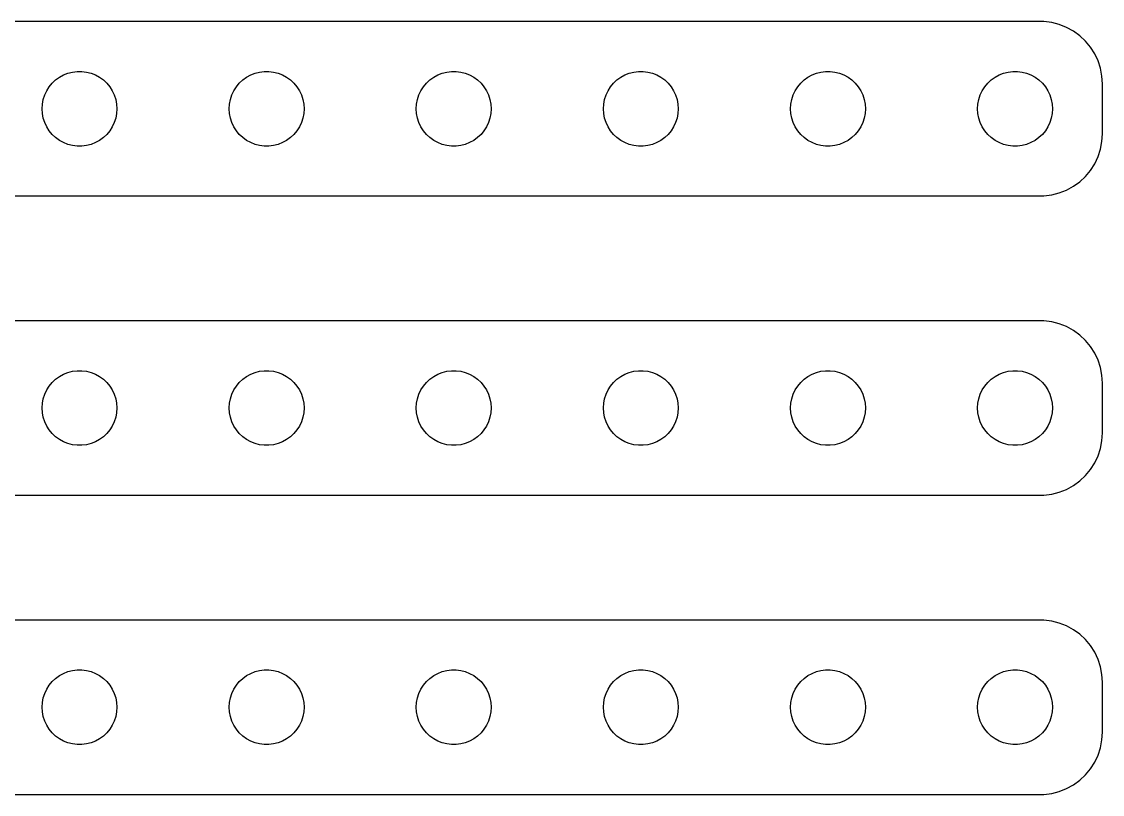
# Model space of a CAD drawing. Header units: metres. Extents: x -82 to 82, y 41 to 103.
# Drawn here: x -4.6 to 82, y 41 to 103 of the extents above; entities that cross this region are included whole.
import ezdxf

# ---------------------------------------------------------------- set-up
doc = ezdxf.new("R2010")
doc.units = ezdxf.units.M

msp = doc.modelspace()

# ---------------------------------------------------------------- linework, layer by layer
for p, q in [((77.3139, 102.99), (-77.3139, 102.99)), ((77.9369, 102.911), (77.3139, 102.99)), ((78.5451, 102.755), (77.9369, 102.911)), ((79.1289, 102.524), (78.5451, 102.755)), ((79.6791, 102.222), (79.1289, 102.524)), ((80.1871, 101.853), (79.6791, 102.222)), ((80.6448, 101.423), (80.1871, 101.853)), ((81.0451, 100.939), (80.6448, 101.423)), ((81.3815, 100.409), (81.0451, 100.939)), ((81.6489, 99.8406), (81.3815, 100.409)), ((81.8429, 99.2434), (81.6489, 99.8406)), ((-1.27733, 98.7145), (-0.92705, 98.8532)), ((-0.92705, 98.8532), (-0.56213, 98.9469)), ((-0.56213, 98.9469), (-0.18837, 98.9941)), ((-0.18837, 98.9941), (0.18837, 98.9941)), ((0.18837, 98.9941), (0.56213, 98.9469)), ((0.56213, 98.9469), (0.92705, 98.8532)), ((0.92705, 98.8532), (1.27733, 98.7145)), ((13.7227, 98.7145), (14.0729, 98.8532)), ((14.0729, 98.8532), (14.4379, 98.9469)), ((14.4379, 98.9469), (14.8116, 98.9941)), ((14.8116, 98.9941), (15.1884, 98.9941)), ((15.1884, 98.9941), (15.5621, 98.9469)), ((15.5621, 98.9469), (15.927, 98.8532)), ((15.927, 98.8532), (16.2773, 98.7145)), ((28.7227, 98.7145), (29.0729, 98.8532)), ((29.0729, 98.8532), (29.4379, 98.9469)), ((29.4379, 98.9469), (29.8116, 98.9941)), ((29.8116, 98.9941), (30.1884, 98.9941)), ((30.1884, 98.9941), (30.5621, 98.9469)), ((30.5621, 98.9469), (30.927, 98.8532)), ((30.927, 98.8532), (31.2773, 98.7145)), ((43.7227, 98.7145), (44.0729, 98.8532)), ((44.0729, 98.8532), (44.4379, 98.9469)), ((44.4379, 98.9469), (44.8116, 98.9941)), ((44.8116, 98.9941), (45.1884, 98.9941)), ((45.1884, 98.9941), (45.5621, 98.9469)), ((45.5621, 98.9469), (45.927, 98.8532)), ((45.927, 98.8532), (46.2773, 98.7145)), ((58.7227, 98.7145), (59.0729, 98.8532)), ((59.0729, 98.8532), (59.4379, 98.9469)), ((59.4379, 98.9469), (59.8116, 98.9941)), ((59.8116, 98.9941), (60.1884, 98.9941)), ((60.1884, 98.9941), (60.5621, 98.9469)), ((60.5621, 98.9469), (60.927, 98.8532)), ((60.927, 98.8532), (61.2773, 98.7145)), ((73.7227, 98.7145), (74.073, 98.8532)), ((74.073, 98.8532), (74.4379, 98.9469)), ((74.4379, 98.9469), (74.8116, 98.9941)), ((74.8116, 98.9941), (75.1884, 98.9941)), ((75.1884, 98.9941), (75.5621, 98.9469)), ((75.5621, 98.9469), (75.927, 98.8532)), ((75.927, 98.8532), (76.2773, 98.7145)), ((81.9606, 98.6267), (81.8429, 99.2434)), ((-2.42705, 97.7634), (-2.1869, 98.0536)), ((-2.1869, 98.0536), (-1.91226, 98.3115)), ((-1.91226, 98.3115), (-1.60747, 98.533)), ((-1.60747, 98.533), (-1.27733, 98.7145)), ((1.27733, 98.7145), (1.60747, 98.533)), ((1.60747, 98.533), (1.91226, 98.3115)), ((1.91226, 98.3115), (2.1869, 98.0536)), ((2.1869, 98.0536), (2.42705, 97.7634)), ((12.5729, 97.7634), (12.8131, 98.0536)), ((12.8131, 98.0536), (13.0877, 98.3115)), ((13.0877, 98.3115), (13.3925, 98.533)), ((13.3925, 98.533), (13.7227, 98.7145)), ((16.2773, 98.7145), (16.6075, 98.533)), ((16.6075, 98.533), (16.9123, 98.3115)), ((16.9123, 98.3115), (17.1869, 98.0536)), ((17.1869, 98.0536), (17.427, 97.7634)), ((27.5729, 97.7634), (27.8131, 98.0536)), ((27.8131, 98.0536), (28.0877, 98.3115)), ((28.0877, 98.3115), (28.3925, 98.533)), ((28.3925, 98.533), (28.7227, 98.7145)), ((31.2773, 98.7145), (31.6075, 98.533)), ((31.6075, 98.533), (31.9123, 98.3115)), ((31.9123, 98.3115), (32.1869, 98.0536)), ((32.1869, 98.0536), (32.427, 97.7634)), ((42.5729, 97.7634), (42.8131, 98.0536)), ((42.8131, 98.0536), (43.0877, 98.3115)), ((43.0877, 98.3115), (43.3925, 98.533)), ((43.3925, 98.533), (43.7227, 98.7145)), ((46.2773, 98.7145), (46.6075, 98.533)), ((46.6075, 98.533), (46.9123, 98.3115)), ((46.9123, 98.3115), (47.1869, 98.0536)), ((47.1869, 98.0536), (47.427, 97.7634)), ((57.5729, 97.7634), (57.8131, 98.0536)), ((57.8131, 98.0536), (58.0877, 98.3115)), ((58.0877, 98.3115), (58.3925, 98.533)), ((58.3925, 98.533), (58.7227, 98.7145)), ((61.2773, 98.7145), (61.6075, 98.533)), ((61.6075, 98.533), (61.9123, 98.3115)), ((61.9123, 98.3115), (62.1869, 98.0536)), ((62.1869, 98.0536), (62.427, 97.7634)), ((72.573, 97.7634), (72.8131, 98.0536)), ((72.8131, 98.0536), (73.0877, 98.3115)), ((73.0877, 98.3115), (73.3925, 98.533)), ((73.3925, 98.533), (73.7227, 98.7145)), ((76.2773, 98.7145), (76.6075, 98.533)), ((76.6075, 98.533), (76.9123, 98.3115)), ((76.9123, 98.3115), (77.1869, 98.0536)), ((77.1869, 98.0536), (77.427, 97.7634)), ((82, 98), (81.9606, 98.6267)), ((82, 94), (82, 98)), ((-2.90575, 96.7461), (-2.78932, 97.1044)), ((-2.78932, 97.1044), (-2.62891, 97.4453)), ((-2.62891, 97.4453), (-2.42705, 97.7634)), ((2.42705, 97.7634), (2.62891, 97.4453)), ((2.62891, 97.4453), (2.78932, 97.1044)), ((2.78932, 97.1044), (2.90575, 96.7461)), ((12.0942, 96.7461), (12.2107, 97.1044)), ((12.2107, 97.1044), (12.3711, 97.4453)), ((12.3711, 97.4453), (12.5729, 97.7634)), ((17.427, 97.7634), (17.6289, 97.4453)), ((17.6289, 97.4453), (17.7893, 97.1044)), ((17.7893, 97.1044), (17.9057, 96.7461)), ((27.0942, 96.7461), (27.2107, 97.1044)), ((27.2107, 97.1044), (27.3711, 97.4453)), ((27.3711, 97.4453), (27.5729, 97.7634)), ((32.427, 97.7634), (32.6289, 97.4453)), ((32.6289, 97.4453), (32.7893, 97.1044)), ((32.7893, 97.1044), (32.9057, 96.7461)), ((42.0942, 96.7461), (42.2107, 97.1044)), ((42.2107, 97.1044), (42.3711, 97.4453)), ((42.3711, 97.4453), (42.5729, 97.7634)), ((47.427, 97.7634), (47.6289, 97.4453)), ((47.6289, 97.4453), (47.7893, 97.1044)), ((47.7893, 97.1044), (47.9057, 96.7461)), ((57.0942, 96.7461), (57.2107, 97.1044)), ((57.2107, 97.1044), (57.3711, 97.4453)), ((57.3711, 97.4453), (57.5729, 97.7634)), ((62.427, 97.7634), (62.6289, 97.4453)), ((62.6289, 97.4453), (62.7893, 97.1044)), ((62.7893, 97.1044), (62.9057, 96.7461)), ((72.0943, 96.7461), (72.2107, 97.1044)), ((72.2107, 97.1044), (72.3711, 97.4453)), ((72.3711, 97.4453), (72.573, 97.7634)), ((77.427, 97.7634), (77.6289, 97.4453)), ((77.6289, 97.4453), (77.7893, 97.1044)), ((77.7893, 97.1044), (77.9057, 96.7461)), ((-3, 96), (-2.97633, 96.376)), ((-2.97633, 96.376), (-2.90575, 96.7461)), ((2.90575, 96.7461), (2.97633, 96.376)), ((2.97633, 96.376), (3, 96)), ((12, 96), (12.0237, 96.376)), ((12.0237, 96.376), (12.0942, 96.7461)), ((17.9057, 96.7461), (17.9763, 96.376)), ((17.9763, 96.376), (18, 96)), ((27, 96), (27.0237, 96.376)), ((27.0237, 96.376), (27.0942, 96.7461)), ((32.9057, 96.7461), (32.9763, 96.376)), ((32.9763, 96.376), (33, 96)), ((42, 96), (42.0237, 96.376)), ((42.0237, 96.376), (42.0942, 96.7461)), ((47.9057, 96.7461), (47.9763, 96.376)), ((47.9763, 96.376), (48, 96)), ((57, 96), (57.0237, 96.376)), ((57.0237, 96.376), (57.0942, 96.7461)), ((62.9057, 96.7461), (62.9763, 96.376)), ((62.9763, 96.376), (63, 96)), ((72, 96), (72.0237, 96.376)), ((72.0237, 96.376), (72.0943, 96.7461)), ((77.9057, 96.7461), (77.9763, 96.376)), ((77.9763, 96.376), (78, 96)), ((-2.97633, 95.624), (-3, 96)), ((-2.90575, 95.2539), (-2.97633, 95.624)), ((2.97633, 95.624), (2.90575, 95.2539)), ((3, 96), (2.97633, 95.624)), ((12.0237, 95.624), (12, 96)), ((12.0942, 95.2539), (12.0237, 95.624)), ((17.9763, 95.624), (17.9057, 95.2539)), ((18, 96), (17.9763, 95.624)), ((27.0237, 95.624), (27, 96)), ((27.0942, 95.2539), (27.0237, 95.624)), ((32.9763, 95.624), (32.9057, 95.2539)), ((33, 96), (32.9763, 95.624)), ((42.0237, 95.624), (42, 96)), ((42.0942, 95.2539), (42.0237, 95.624)), ((47.9763, 95.624), (47.9057, 95.2539)), ((48, 96), (47.9763, 95.624)), ((57.0237, 95.624), (57, 96)), ((57.0942, 95.2539), (57.0237, 95.624)), ((62.9763, 95.624), (62.9057, 95.2539)), ((63, 96), (62.9763, 95.624)), ((72.0237, 95.624), (72, 96)), ((72.0943, 95.2539), (72.0237, 95.624)), ((77.9763, 95.624), (77.9057, 95.2539)), ((78, 96), (77.9763, 95.624)), ((-2.78932, 94.8956), (-2.90575, 95.2539)), ((-2.62891, 94.5547), (-2.78932, 94.8956)), ((-2.42705, 94.2366), (-2.62891, 94.5547)), ((2.62891, 94.5547), (2.42705, 94.2366)), ((2.78932, 94.8956), (2.62891, 94.5547)), ((2.90575, 95.2539), (2.78932, 94.8956)), ((12.2107, 94.8956), (12.0942, 95.2539)), ((12.3711, 94.5547), (12.2107, 94.8956)), ((12.5729, 94.2366), (12.3711, 94.5547)), ((17.6289, 94.5547), (17.427, 94.2366)), ((17.7893, 94.8956), (17.6289, 94.5547)), ((17.9057, 95.2539), (17.7893, 94.8956)), ((27.2107, 94.8956), (27.0942, 95.2539)), ((27.3711, 94.5547), (27.2107, 94.8956)), ((27.5729, 94.2366), (27.3711, 94.5547)), ((32.6289, 94.5547), (32.427, 94.2366)), ((32.7893, 94.8956), (32.6289, 94.5547)), ((32.9057, 95.2539), (32.7893, 94.8956)), ((42.2107, 94.8956), (42.0942, 95.2539)), ((42.3711, 94.5547), (42.2107, 94.8956)), ((42.5729, 94.2366), (42.3711, 94.5547)), ((47.6289, 94.5547), (47.427, 94.2366)), ((47.7893, 94.8956), (47.6289, 94.5547)), ((47.9057, 95.2539), (47.7893, 94.8956)), ((57.2107, 94.8956), (57.0942, 95.2539)), ((57.3711, 94.5547), (57.2107, 94.8956)), ((57.5729, 94.2366), (57.3711, 94.5547)), ((62.6289, 94.5547), (62.427, 94.2366)), ((62.7893, 94.8956), (62.6289, 94.5547)), ((62.9057, 95.2539), (62.7893, 94.8956)), ((72.2107, 94.8956), (72.0943, 95.2539)), ((72.3711, 94.5547), (72.2107, 94.8956)), ((72.573, 94.2366), (72.3711, 94.5547)), ((77.6289, 94.5547), (77.427, 94.2366)), ((77.7893, 94.8956), (77.6289, 94.5547)), ((77.9057, 95.2539), (77.7893, 94.8956)), ((-2.1869, 93.9464), (-2.42705, 94.2366)), ((-1.91226, 93.6885), (-2.1869, 93.9464)), ((-1.60747, 93.467), (-1.91226, 93.6885)), ((1.91226, 93.6885), (1.60747, 93.467)), ((2.1869, 93.9464), (1.91226, 93.6885)), ((2.42705, 94.2366), (2.1869, 93.9464)), ((12.8131, 93.9464), (12.5729, 94.2366)), ((13.0877, 93.6885), (12.8131, 93.9464)), ((13.3925, 93.467), (13.0877, 93.6885)), ((16.9123, 93.6885), (16.6075, 93.467)), ((17.1869, 93.9464), (16.9123, 93.6885)), ((17.427, 94.2366), (17.1869, 93.9464)), ((27.8131, 93.9464), (27.5729, 94.2366)), ((28.0877, 93.6885), (27.8131, 93.9464)), ((28.3925, 93.467), (28.0877, 93.6885)), ((31.9123, 93.6885), (31.6075, 93.467)), ((32.1869, 93.9464), (31.9123, 93.6885)), ((32.427, 94.2366), (32.1869, 93.9464)), ((42.8131, 93.9464), (42.5729, 94.2366)), ((43.0877, 93.6885), (42.8131, 93.9464)), ((43.3925, 93.467), (43.0877, 93.6885)), ((46.9123, 93.6885), (46.6075, 93.467)), ((47.1869, 93.9464), (46.9123, 93.6885)), ((47.427, 94.2366), (47.1869, 93.9464)), ((57.8131, 93.9464), (57.5729, 94.2366)), ((58.0877, 93.6885), (57.8131, 93.9464)), ((58.3925, 93.467), (58.0877, 93.6885)), ((61.9123, 93.6885), (61.6075, 93.467)), ((62.1869, 93.9464), (61.9123, 93.6885)), ((62.427, 94.2366), (62.1869, 93.9464)), ((72.8131, 93.9464), (72.573, 94.2366)), ((73.0877, 93.6885), (72.8131, 93.9464)), ((73.3925, 93.467), (73.0877, 93.6885)), ((76.9123, 93.6885), (76.6075, 93.467)), ((77.1869, 93.9464), (76.9123, 93.6885)), ((77.427, 94.2366), (77.1869, 93.9464)), ((81.9606, 93.3733), (82, 94)), ((-1.27733, 93.2855), (-1.60747, 93.467)), ((-0.92705, 93.1468), (-1.27733, 93.2855)), ((-0.56213, 93.0531), (-0.92705, 93.1468)), ((-0.18837, 93.0059), (-0.56213, 93.0531)), ((0.18837, 93.0059), (-0.18837, 93.0059)), ((0.56213, 93.0531), (0.18837, 93.0059)), ((0.92705, 93.1468), (0.56213, 93.0531)), ((1.27733, 93.2855), (0.92705, 93.1468)), ((1.60747, 93.467), (1.27733, 93.2855)), ((13.7227, 93.2855), (13.3925, 93.467)), ((14.0729, 93.1468), (13.7227, 93.2855)), ((14.4379, 93.0531), (14.0729, 93.1468)), ((14.8116, 93.0059), (14.4379, 93.0531)), ((15.1884, 93.0059), (14.8116, 93.0059)), ((15.5621, 93.0531), (15.1884, 93.0059)), ((15.927, 93.1468), (15.5621, 93.0531)), ((16.2773, 93.2855), (15.927, 93.1468)), ((16.6075, 93.467), (16.2773, 93.2855)), ((28.7227, 93.2855), (28.3925, 93.467)), ((29.0729, 93.1468), (28.7227, 93.2855)), ((29.4379, 93.0531), (29.0729, 93.1468)), ((29.8116, 93.0059), (29.4379, 93.0531)), ((30.1884, 93.0059), (29.8116, 93.0059)), ((30.5621, 93.0531), (30.1884, 93.0059)), ((30.927, 93.1468), (30.5621, 93.0531)), ((31.2773, 93.2855), (30.927, 93.1468)), ((31.6075, 93.467), (31.2773, 93.2855)), ((43.7227, 93.2855), (43.3925, 93.467)), ((44.0729, 93.1468), (43.7227, 93.2855)), ((44.4379, 93.0531), (44.0729, 93.1468)), ((44.8116, 93.0059), (44.4379, 93.0531)), ((45.1884, 93.0059), (44.8116, 93.0059)), ((45.5621, 93.0531), (45.1884, 93.0059)), ((45.927, 93.1468), (45.5621, 93.0531)), ((46.2773, 93.2855), (45.927, 93.1468)), ((46.6075, 93.467), (46.2773, 93.2855)), ((58.7227, 93.2855), (58.3925, 93.467)), ((59.0729, 93.1468), (58.7227, 93.2855)), ((59.4379, 93.0531), (59.0729, 93.1468)), ((59.8116, 93.0059), (59.4379, 93.0531)), ((60.1884, 93.0059), (59.8116, 93.0059)), ((60.5621, 93.0531), (60.1884, 93.0059)), ((60.927, 93.1468), (60.5621, 93.0531)), ((61.2773, 93.2855), (60.927, 93.1468)), ((61.6075, 93.467), (61.2773, 93.2855)), ((73.7227, 93.2855), (73.3925, 93.467)), ((74.073, 93.1468), (73.7227, 93.2855)), ((74.4379, 93.0531), (74.073, 93.1468)), ((74.8116, 93.0059), (74.4379, 93.0531)), ((75.1884, 93.0059), (74.8116, 93.0059)), ((75.5621, 93.0531), (75.1884, 93.0059)), ((75.927, 93.1468), (75.5621, 93.0531)), ((76.2773, 93.2855), (75.927, 93.1468)), ((76.6075, 93.467), (76.2773, 93.2855)), ((81.6489, 92.1594), (81.8429, 92.7566)), ((81.8429, 92.7566), (81.9606, 93.3733)), ((81.3815, 91.5912), (81.6489, 92.1594)), ((80.6448, 90.5773), (81.0451, 91.0611)), ((81.0451, 91.0611), (81.3815, 91.5912)), ((79.6791, 89.7784), (80.1871, 90.1474)), ((80.1871, 90.1474), (80.6448, 90.5773)), ((77.9369, 89.0886), (78.5451, 89.2447)), ((78.5451, 89.2447), (79.1289, 89.4759)), ((79.1289, 89.4759), (79.6791, 89.7784)), ((-77.3139, 89.0099), (77.3139, 89.0099)), ((77.3139, 89.0099), (77.9369, 89.0886)), ((77.3139, 78.9901), (-77.3139, 78.9901)), ((77.9369, 78.9114), (77.3139, 78.9901)), ((78.5451, 78.7553), (77.9369, 78.9114)), ((79.1289, 78.5241), (78.5451, 78.7553)), ((79.6791, 78.2216), (79.1289, 78.5241)), ((80.1871, 77.8526), (79.6791, 78.2216)), ((80.6448, 77.4227), (80.1871, 77.8526)), ((81.0451, 76.9389), (80.6448, 77.4227)), ((81.3815, 76.4088), (81.0451, 76.9389)), ((81.6489, 75.8406), (81.3815, 76.4088)), ((81.8429, 75.2434), (81.6489, 75.8406)), ((-1.91226, 74.3115), (-1.60747, 74.533)), ((-1.60747, 74.533), (-1.27733, 74.7145)), ((-1.27733, 74.7145), (-0.92705, 74.8532)), ((-0.92705, 74.8532), (-0.56213, 74.9469)), ((-0.56213, 74.9469), (-0.18837, 74.9941)), ((-0.18837, 74.9941), (0.18837, 74.9941)), ((0.18837, 74.9941), (0.56213, 74.9469)), ((0.56213, 74.9469), (0.92705, 74.8532)), ((0.92705, 74.8532), (1.27733, 74.7145)), ((1.27733, 74.7145), (1.60747, 74.533)), ((1.60747, 74.533), (1.91226, 74.3115)), ((13.0877, 74.3115), (13.3925, 74.533)), ((13.3925, 74.533), (13.7227, 74.7145)), ((13.7227, 74.7145), (14.0729, 74.8532)), ((14.0729, 74.8532), (14.4379, 74.9469)), ((14.4379, 74.9469), (14.8116, 74.9941)), ((14.8116, 74.9941), (15.1884, 74.9941)), ((15.1884, 74.9941), (15.5621, 74.9469)), ((15.5621, 74.9469), (15.927, 74.8532)), ((15.927, 74.8532), (16.2773, 74.7145)), ((16.2773, 74.7145), (16.6075, 74.533)), ((16.6075, 74.533), (16.9123, 74.3115)), ((28.0877, 74.3115), (28.3925, 74.533)), ((28.3925, 74.533), (28.7227, 74.7145)), ((28.7227, 74.7145), (29.0729, 74.8532)), ((29.0729, 74.8532), (29.4379, 74.9469)), ((29.4379, 74.9469), (29.8116, 74.9941)), ((29.8116, 74.9941), (30.1884, 74.9941)), ((30.1884, 74.9941), (30.5621, 74.9469)), ((30.5621, 74.9469), (30.927, 74.8532)), ((30.927, 74.8532), (31.2773, 74.7145)), ((31.2773, 74.7145), (31.6075, 74.533)), ((31.6075, 74.533), (31.9123, 74.3115)), ((43.0877, 74.3115), (43.3925, 74.533)), ((43.3925, 74.533), (43.7227, 74.7145)), ((43.7227, 74.7145), (44.0729, 74.8532)), ((44.0729, 74.8532), (44.4379, 74.9469)), ((44.4379, 74.9469), (44.8116, 74.9941)), ((44.8116, 74.9941), (45.1884, 74.9941)), ((45.1884, 74.9941), (45.5621, 74.9469)), ((45.5621, 74.9469), (45.927, 74.8532)), ((45.927, 74.8532), (46.2773, 74.7145)), ((46.2773, 74.7145), (46.6075, 74.533)), ((46.6075, 74.533), (46.9123, 74.3115)), ((58.0877, 74.3115), (58.3925, 74.533)), ((58.3925, 74.533), (58.7227, 74.7145)), ((58.7227, 74.7145), (59.0729, 74.8532)), ((59.0729, 74.8532), (59.4379, 74.9469)), ((59.4379, 74.9469), (59.8116, 74.9941)), ((59.8116, 74.9941), (60.1884, 74.9941)), ((60.1884, 74.9941), (60.5621, 74.9469)), ((60.5621, 74.9469), (60.927, 74.8532)), ((60.927, 74.8532), (61.2773, 74.7145)), ((61.2773, 74.7145), (61.6075, 74.533)), ((61.6075, 74.533), (61.9123, 74.3115)), ((73.0877, 74.3115), (73.3925, 74.533)), ((73.3925, 74.533), (73.7227, 74.7145)), ((73.7227, 74.7145), (74.073, 74.8532)), ((74.073, 74.8532), (74.4379, 74.9469)), ((74.4379, 74.9469), (74.8116, 74.9941)), ((74.8116, 74.9941), (75.1884, 74.9941)), ((75.1884, 74.9941), (75.5621, 74.9469)), ((75.5621, 74.9469), (75.927, 74.8532)), ((75.927, 74.8532), (76.2773, 74.7145)), ((76.2773, 74.7145), (76.6075, 74.533)), ((76.6075, 74.533), (76.9123, 74.3115)), ((81.9606, 74.6267), (81.8429, 75.2434)), ((82, 74), (81.9606, 74.6267)), ((-2.62891, 73.4453), (-2.42705, 73.7634)), ((-2.42705, 73.7634), (-2.1869, 74.0536)), ((-2.1869, 74.0536), (-1.91226, 74.3115)), ((1.91226, 74.3115), (2.1869, 74.0536)), ((2.1869, 74.0536), (2.42705, 73.7634)), ((2.42705, 73.7634), (2.62891, 73.4453)), ((12.3711, 73.4453), (12.5729, 73.7634)), ((12.5729, 73.7634), (12.8131, 74.0536)), ((12.8131, 74.0536), (13.0877, 74.3115)), ((16.9123, 74.3115), (17.1869, 74.0536)), ((17.1869, 74.0536), (17.427, 73.7634)), ((17.427, 73.7634), (17.6289, 73.4453)), ((27.3711, 73.4453), (27.5729, 73.7634)), ((27.5729, 73.7634), (27.8131, 74.0536)), ((27.8131, 74.0536), (28.0877, 74.3115)), ((31.9123, 74.3115), (32.1869, 74.0536)), ((32.1869, 74.0536), (32.427, 73.7634)), ((32.427, 73.7634), (32.6289, 73.4453)), ((42.3711, 73.4453), (42.5729, 73.7634)), ((42.5729, 73.7634), (42.8131, 74.0536)), ((42.8131, 74.0536), (43.0877, 74.3115)), ((46.9123, 74.3115), (47.1869, 74.0536)), ((47.1869, 74.0536), (47.427, 73.7634)), ((47.427, 73.7634), (47.6289, 73.4453)), ((57.3711, 73.4453), (57.5729, 73.7634)), ((57.5729, 73.7634), (57.8131, 74.0536)), ((57.8131, 74.0536), (58.0877, 74.3115)), ((61.9123, 74.3115), (62.1869, 74.0536)), ((62.1869, 74.0536), (62.427, 73.7634)), ((62.427, 73.7634), (62.6289, 73.4453)), ((72.3711, 73.4453), (72.573, 73.7634)), ((72.573, 73.7634), (72.8131, 74.0536)), ((72.8131, 74.0536), (73.0877, 74.3115)), ((76.9123, 74.3115), (77.1869, 74.0536)), ((77.1869, 74.0536), (77.427, 73.7634)), ((77.427, 73.7634), (77.6289, 73.4453)), ((82, 70), (82, 74)), ((-2.90575, 72.7461), (-2.78932, 73.1044)), ((-2.78932, 73.1044), (-2.62891, 73.4453)), ((2.62891, 73.4453), (2.78932, 73.1044)), ((2.78932, 73.1044), (2.90575, 72.7461)), ((12.0942, 72.7461), (12.2107, 73.1044)), ((12.2107, 73.1044), (12.3711, 73.4453)), ((17.6289, 73.4453), (17.7893, 73.1044)), ((17.7893, 73.1044), (17.9057, 72.7461)), ((27.0942, 72.7461), (27.2107, 73.1044)), ((27.2107, 73.1044), (27.3711, 73.4453)), ((32.6289, 73.4453), (32.7893, 73.1044)), ((32.7893, 73.1044), (32.9057, 72.7461)), ((42.0942, 72.7461), (42.2107, 73.1044)), ((42.2107, 73.1044), (42.3711, 73.4453)), ((47.6289, 73.4453), (47.7893, 73.1044)), ((47.7893, 73.1044), (47.9057, 72.7461)), ((57.0942, 72.7461), (57.2107, 73.1044)), ((57.2107, 73.1044), (57.3711, 73.4453)), ((62.6289, 73.4453), (62.7893, 73.1044)), ((62.7893, 73.1044), (62.9057, 72.7461)), ((72.0943, 72.7461), (72.2107, 73.1044)), ((72.2107, 73.1044), (72.3711, 73.4453)), ((77.6289, 73.4453), (77.7893, 73.1044)), ((77.7893, 73.1044), (77.9057, 72.7461)), ((-3, 72), (-2.97633, 72.376)), ((-2.97633, 71.624), (-3, 72)), ((-2.97633, 72.376), (-2.90575, 72.7461)), ((2.90575, 72.7461), (2.97633, 72.376)), ((2.97633, 72.376), (3, 72)), ((3, 72), (2.97633, 71.624)), ((12, 72), (12.0237, 72.376)), ((12.0237, 71.624), (12, 72)), ((12.0237, 72.376), (12.0942, 72.7461)), ((17.9057, 72.7461), (17.9763, 72.376)), ((17.9763, 72.376), (18, 72)), ((18, 72), (17.9763, 71.624)), ((27, 72), (27.0237, 72.376)), ((27.0237, 71.624), (27, 72)), ((27.0237, 72.376), (27.0942, 72.7461)), ((32.9057, 72.7461), (32.9763, 72.376)), ((32.9763, 72.376), (33, 72)), ((33, 72), (32.9763, 71.624)), ((42, 72), (42.0237, 72.376)), ((42.0237, 71.624), (42, 72)), ((42.0237, 72.376), (42.0942, 72.7461)), ((47.9057, 72.7461), (47.9763, 72.376)), ((47.9763, 72.376), (48, 72)), ((48, 72), (47.9763, 71.624)), ((57, 72), (57.0237, 72.376)), ((57.0237, 71.624), (57, 72)), ((57.0237, 72.376), (57.0942, 72.7461)), ((62.9057, 72.7461), (62.9763, 72.376)), ((62.9763, 72.376), (63, 72)), ((63, 72), (62.9763, 71.624)), ((72, 72), (72.0237, 72.376)), ((72.0237, 71.624), (72, 72)), ((72.0237, 72.376), (72.0943, 72.7461)), ((77.9057, 72.7461), (77.9763, 72.376)), ((77.9763, 72.376), (78, 72)), ((78, 72), (77.9763, 71.624)), ((-2.90575, 71.2539), (-2.97633, 71.624)), ((-2.78932, 70.8956), (-2.90575, 71.2539)), ((2.90575, 71.2539), (2.78932, 70.8956)), ((2.97633, 71.624), (2.90575, 71.2539)), ((12.0942, 71.2539), (12.0237, 71.624)), ((12.2107, 70.8956), (12.0942, 71.2539)), ((17.9057, 71.2539), (17.7893, 70.8956)), ((17.9763, 71.624), (17.9057, 71.2539)), ((27.0942, 71.2539), (27.0237, 71.624)), ((27.2107, 70.8956), (27.0942, 71.2539)), ((32.9057, 71.2539), (32.7893, 70.8956)), ((32.9763, 71.624), (32.9057, 71.2539)), ((42.0942, 71.2539), (42.0237, 71.624)), ((42.2107, 70.8956), (42.0942, 71.2539)), ((47.9057, 71.2539), (47.7893, 70.8956)), ((47.9763, 71.624), (47.9057, 71.2539)), ((57.0942, 71.2539), (57.0237, 71.624)), ((57.2107, 70.8956), (57.0942, 71.2539)), ((62.9057, 71.2539), (62.7893, 70.8956)), ((62.9763, 71.624), (62.9057, 71.2539)), ((72.0943, 71.2539), (72.0237, 71.624)), ((72.2107, 70.8956), (72.0943, 71.2539)), ((77.9057, 71.2539), (77.7893, 70.8956)), ((77.9763, 71.624), (77.9057, 71.2539)), ((-2.62891, 70.5547), (-2.78932, 70.8956)), ((-2.42705, 70.2366), (-2.62891, 70.5547)), ((-2.1869, 69.9464), (-2.42705, 70.2366)), ((2.42705, 70.2366), (2.1869, 69.9464)), ((2.62891, 70.5547), (2.42705, 70.2366)), ((2.78932, 70.8956), (2.62891, 70.5547)), ((12.3711, 70.5547), (12.2107, 70.8956)), ((12.5729, 70.2366), (12.3711, 70.5547)), ((12.8131, 69.9464), (12.5729, 70.2366)), ((17.427, 70.2366), (17.1869, 69.9464)), ((17.6289, 70.5547), (17.427, 70.2366)), ((17.7893, 70.8956), (17.6289, 70.5547)), ((27.3711, 70.5547), (27.2107, 70.8956)), ((27.5729, 70.2366), (27.3711, 70.5547)), ((27.8131, 69.9464), (27.5729, 70.2366)), ((32.427, 70.2366), (32.1869, 69.9464)), ((32.6289, 70.5547), (32.427, 70.2366)), ((32.7893, 70.8956), (32.6289, 70.5547)), ((42.3711, 70.5547), (42.2107, 70.8956)), ((42.5729, 70.2366), (42.3711, 70.5547)), ((42.8131, 69.9464), (42.5729, 70.2366)), ((47.427, 70.2366), (47.1869, 69.9464)), ((47.6289, 70.5547), (47.427, 70.2366)), ((47.7893, 70.8956), (47.6289, 70.5547)), ((57.3711, 70.5547), (57.2107, 70.8956)), ((57.5729, 70.2366), (57.3711, 70.5547)), ((57.8131, 69.9464), (57.5729, 70.2366)), ((62.427, 70.2366), (62.1869, 69.9464)), ((62.6289, 70.5547), (62.427, 70.2366)), ((62.7893, 70.8956), (62.6289, 70.5547)), ((72.3711, 70.5547), (72.2107, 70.8956)), ((72.573, 70.2366), (72.3711, 70.5547)), ((72.8131, 69.9464), (72.573, 70.2366)), ((77.427, 70.2366), (77.1869, 69.9464)), ((77.6289, 70.5547), (77.427, 70.2366)), ((77.7893, 70.8956), (77.6289, 70.5547)), ((-1.91226, 69.6885), (-2.1869, 69.9464)), ((-1.60747, 69.467), (-1.91226, 69.6885)), ((-1.27733, 69.2855), (-1.60747, 69.467)), ((1.60747, 69.467), (1.27733, 69.2855)), ((1.91226, 69.6885), (1.60747, 69.467)), ((2.1869, 69.9464), (1.91226, 69.6885)), ((13.0877, 69.6885), (12.8131, 69.9464)), ((13.3925, 69.467), (13.0877, 69.6885)), ((13.7227, 69.2855), (13.3925, 69.467)), ((16.6075, 69.467), (16.2773, 69.2855)), ((16.9123, 69.6885), (16.6075, 69.467)), ((17.1869, 69.9464), (16.9123, 69.6885)), ((28.0877, 69.6885), (27.8131, 69.9464)), ((28.3925, 69.467), (28.0877, 69.6885)), ((28.7227, 69.2855), (28.3925, 69.467)), ((31.6075, 69.467), (31.2773, 69.2855)), ((31.9123, 69.6885), (31.6075, 69.467)), ((32.1869, 69.9464), (31.9123, 69.6885)), ((43.0877, 69.6885), (42.8131, 69.9464)), ((43.3925, 69.467), (43.0877, 69.6885)), ((43.7227, 69.2855), (43.3925, 69.467)), ((46.6075, 69.467), (46.2773, 69.2855)), ((46.9123, 69.6885), (46.6075, 69.467)), ((47.1869, 69.9464), (46.9123, 69.6885)), ((58.0877, 69.6885), (57.8131, 69.9464)), ((58.3925, 69.467), (58.0877, 69.6885)), ((58.7227, 69.2855), (58.3925, 69.467)), ((61.6075, 69.467), (61.2773, 69.2855)), ((61.9123, 69.6885), (61.6075, 69.467)), ((62.1869, 69.9464), (61.9123, 69.6885)), ((73.0877, 69.6885), (72.8131, 69.9464)), ((73.3925, 69.467), (73.0877, 69.6885)), ((73.7227, 69.2855), (73.3925, 69.467)), ((76.6075, 69.467), (76.2773, 69.2855)), ((76.9123, 69.6885), (76.6075, 69.467)), ((77.1869, 69.9464), (76.9123, 69.6885)), ((81.8429, 68.7566), (81.9606, 69.3733)), ((81.9606, 69.3733), (82, 70)), ((-0.92705, 69.1468), (-1.27733, 69.2855)), ((-0.56213, 69.0531), (-0.92705, 69.1468)), ((-0.18837, 69.0059), (-0.56213, 69.0531)), ((0.18837, 69.0059), (-0.18837, 69.0059)), ((0.56213, 69.0531), (0.18837, 69.0059)), ((0.92705, 69.1468), (0.56213, 69.0531)), ((1.27733, 69.2855), (0.92705, 69.1468)), ((14.0729, 69.1468), (13.7227, 69.2855)), ((14.4379, 69.0531), (14.0729, 69.1468)), ((14.8116, 69.0059), (14.4379, 69.0531)), ((15.1884, 69.0059), (14.8116, 69.0059)), ((15.5621, 69.0531), (15.1884, 69.0059)), ((15.927, 69.1468), (15.5621, 69.0531)), ((16.2773, 69.2855), (15.927, 69.1468)), ((29.0729, 69.1468), (28.7227, 69.2855)), ((29.4379, 69.0531), (29.0729, 69.1468)), ((29.8116, 69.0059), (29.4379, 69.0531)), ((30.1884, 69.0059), (29.8116, 69.0059)), ((30.5621, 69.0531), (30.1884, 69.0059)), ((30.927, 69.1468), (30.5621, 69.0531)), ((31.2773, 69.2855), (30.927, 69.1468)), ((44.0729, 69.1468), (43.7227, 69.2855)), ((44.4379, 69.0531), (44.0729, 69.1468)), ((44.8116, 69.0059), (44.4379, 69.0531)), ((45.1884, 69.0059), (44.8116, 69.0059)), ((45.5621, 69.0531), (45.1884, 69.0059)), ((45.927, 69.1468), (45.5621, 69.0531)), ((46.2773, 69.2855), (45.927, 69.1468)), ((59.0729, 69.1468), (58.7227, 69.2855)), ((59.4379, 69.0531), (59.0729, 69.1468)), ((59.8116, 69.0059), (59.4379, 69.0531)), ((60.1884, 69.0059), (59.8116, 69.0059)), ((60.5621, 69.0531), (60.1884, 69.0059)), ((60.927, 69.1468), (60.5621, 69.0531)), ((61.2773, 69.2855), (60.927, 69.1468)), ((74.073, 69.1468), (73.7227, 69.2855)), ((74.4379, 69.0531), (74.073, 69.1468)), ((74.8116, 69.0059), (74.4379, 69.0531)), ((75.1884, 69.0059), (74.8116, 69.0059)), ((75.5621, 69.0531), (75.1884, 69.0059)), ((75.927, 69.1468), (75.5621, 69.0531)), ((76.2773, 69.2855), (75.927, 69.1468)), ((81.6489, 68.1594), (81.8429, 68.7566)), ((81.0451, 67.0611), (81.3815, 67.5912)), ((81.3815, 67.5912), (81.6489, 68.1594)), ((80.6448, 66.5773), (81.0451, 67.0611)), ((79.6791, 65.7784), (80.1871, 66.1474)), ((80.1871, 66.1474), (80.6448, 66.5773)), ((-77.3139, 65.0099), (77.3139, 65.0099)), ((77.3139, 65.0099), (77.9369, 65.0886)), ((77.9369, 65.0886), (78.5451, 65.2447)), ((78.5451, 65.2447), (79.1289, 65.4759)), ((79.1289, 65.4759), (79.6791, 65.7784)), ((77.3139, 54.9901), (-77.3139, 54.9901)), ((77.9369, 54.9114), (77.3139, 54.9901)), ((78.5451, 54.7553), (77.9369, 54.9114)), ((79.1289, 54.5241), (78.5451, 54.7553)), ((79.6791, 54.2216), (79.1289, 54.5241)), ((80.1871, 53.8526), (79.6791, 54.2216)), ((80.6448, 53.4227), (80.1871, 53.8526)), ((81.0451, 52.9389), (80.6448, 53.4227)), ((81.3815, 52.4088), (81.0451, 52.9389)), ((81.6489, 51.8406), (81.3815, 52.4088)), ((81.8429, 51.2434), (81.6489, 51.8406)), ((81.9606, 50.6267), (81.8429, 51.2434)), ((-2.1869, 50.0536), (-1.91226, 50.3115)), ((-1.91226, 50.3115), (-1.60747, 50.533)), ((-1.60747, 50.533), (-1.27733, 50.7145)), ((-1.27733, 50.7145), (-0.92705, 50.8532)), ((-0.92705, 50.8532), (-0.56213, 50.9469)), ((-0.56213, 50.9469), (-0.18837, 50.9941)), ((-0.18837, 50.9941), (0.18837, 50.9941)), ((0.18837, 50.9941), (0.56213, 50.9469)), ((0.56213, 50.9469), (0.92705, 50.8532)), ((0.92705, 50.8532), (1.27733, 50.7145)), ((1.27733, 50.7145), (1.60747, 50.533)), ((1.60747, 50.533), (1.91226, 50.3115)), ((1.91226, 50.3115), (2.1869, 50.0536)), ((12.8131, 50.0536), (13.0877, 50.3115)), ((13.0877, 50.3115), (13.3925, 50.533)), ((13.3925, 50.533), (13.7227, 50.7145)), ((13.7227, 50.7145), (14.0729, 50.8532)), ((14.0729, 50.8532), (14.4379, 50.9469)), ((14.4379, 50.9469), (14.8116, 50.9941)), ((14.8116, 50.9941), (15.1884, 50.9941)), ((15.1884, 50.9941), (15.5621, 50.9469)), ((15.5621, 50.9469), (15.927, 50.8532)), ((15.927, 50.8532), (16.2773, 50.7145)), ((16.2773, 50.7145), (16.6075, 50.533)), ((16.6075, 50.533), (16.9123, 50.3115)), ((16.9123, 50.3115), (17.1869, 50.0536)), ((27.8131, 50.0536), (28.0877, 50.3115)), ((28.0877, 50.3115), (28.3925, 50.533)), ((28.3925, 50.533), (28.7227, 50.7145)), ((28.7227, 50.7145), (29.0729, 50.8532)), ((29.0729, 50.8532), (29.4379, 50.9469)), ((29.4379, 50.9469), (29.8116, 50.9941)), ((29.8116, 50.9941), (30.1884, 50.9941)), ((30.1884, 50.9941), (30.5621, 50.9469)), ((30.5621, 50.9469), (30.927, 50.8532)), ((30.927, 50.8532), (31.2773, 50.7145)), ((31.2773, 50.7145), (31.6075, 50.533)), ((31.6075, 50.533), (31.9123, 50.3115)), ((31.9123, 50.3115), (32.1869, 50.0536)), ((42.8131, 50.0536), (43.0877, 50.3115)), ((43.0877, 50.3115), (43.3925, 50.533)), ((43.3925, 50.533), (43.7227, 50.7145)), ((43.7227, 50.7145), (44.0729, 50.8532)), ((44.0729, 50.8532), (44.4379, 50.9469)), ((44.4379, 50.9469), (44.8116, 50.9941)), ((44.8116, 50.9941), (45.1884, 50.9941)), ((45.1884, 50.9941), (45.5621, 50.9469)), ((45.5621, 50.9469), (45.927, 50.8532)), ((45.927, 50.8532), (46.2773, 50.7145)), ((46.2773, 50.7145), (46.6075, 50.533)), ((46.6075, 50.533), (46.9123, 50.3115)), ((46.9123, 50.3115), (47.1869, 50.0536)), ((57.8131, 50.0536), (58.0877, 50.3115)), ((58.0877, 50.3115), (58.3925, 50.533)), ((58.3925, 50.533), (58.7227, 50.7145)), ((58.7227, 50.7145), (59.0729, 50.8532)), ((59.0729, 50.8532), (59.4379, 50.9469)), ((59.4379, 50.9469), (59.8116, 50.9941)), ((59.8116, 50.9941), (60.1884, 50.9941)), ((60.1884, 50.9941), (60.5621, 50.9469)), ((60.5621, 50.9469), (60.927, 50.8532)), ((60.927, 50.8532), (61.2773, 50.7145)), ((61.2773, 50.7145), (61.6075, 50.533)), ((61.6075, 50.533), (61.9123, 50.3115)), ((61.9123, 50.3115), (62.1869, 50.0536)), ((72.8131, 50.0536), (73.0877, 50.3115)), ((73.0877, 50.3115), (73.3925, 50.533)), ((73.3925, 50.533), (73.7227, 50.7145)), ((73.7227, 50.7145), (74.073, 50.8532)), ((74.073, 50.8532), (74.4379, 50.9469)), ((74.4379, 50.9469), (74.8116, 50.9941)), ((74.8116, 50.9941), (75.1884, 50.9941)), ((75.1884, 50.9941), (75.5621, 50.9469)), ((75.5621, 50.9469), (75.927, 50.8532)), ((75.927, 50.8532), (76.2773, 50.7145)), ((76.2773, 50.7145), (76.6075, 50.533)), ((76.6075, 50.533), (76.9123, 50.3115)), ((76.9123, 50.3115), (77.1869, 50.0536)), ((82, 50), (81.9606, 50.6267)), ((-2.78932, 49.1044), (-2.62891, 49.4453)), ((-2.62891, 49.4453), (-2.42705, 49.7634)), ((-2.42705, 49.7634), (-2.1869, 50.0536)), ((2.1869, 50.0536), (2.42705, 49.7634)), ((2.42705, 49.7634), (2.62891, 49.4453)), ((2.62891, 49.4453), (2.78932, 49.1044)), ((12.2107, 49.1044), (12.3711, 49.4453)), ((12.3711, 49.4453), (12.5729, 49.7634)), ((12.5729, 49.7634), (12.8131, 50.0536)), ((17.1869, 50.0536), (17.427, 49.7634)), ((17.427, 49.7634), (17.6289, 49.4453)), ((17.6289, 49.4453), (17.7893, 49.1044)), ((27.2107, 49.1044), (27.3711, 49.4453)), ((27.3711, 49.4453), (27.5729, 49.7634)), ((27.5729, 49.7634), (27.8131, 50.0536)), ((32.1869, 50.0536), (32.427, 49.7634)), ((32.427, 49.7634), (32.6289, 49.4453)), ((32.6289, 49.4453), (32.7893, 49.1044)), ((42.2107, 49.1044), (42.3711, 49.4453)), ((42.3711, 49.4453), (42.5729, 49.7634)), ((42.5729, 49.7634), (42.8131, 50.0536)), ((47.1869, 50.0536), (47.427, 49.7634)), ((47.427, 49.7634), (47.6289, 49.4453)), ((47.6289, 49.4453), (47.7893, 49.1044)), ((57.2107, 49.1044), (57.3711, 49.4453)), ((57.3711, 49.4453), (57.5729, 49.7634)), ((57.5729, 49.7634), (57.8131, 50.0536)), ((62.1869, 50.0536), (62.427, 49.7634)), ((62.427, 49.7634), (62.6289, 49.4453)), ((62.6289, 49.4453), (62.7893, 49.1044)), ((72.2107, 49.1044), (72.3711, 49.4453)), ((72.3711, 49.4453), (72.573, 49.7634)), ((72.573, 49.7634), (72.8131, 50.0536)), ((77.1869, 50.0536), (77.427, 49.7634)), ((77.427, 49.7634), (77.6289, 49.4453)), ((77.6289, 49.4453), (77.7893, 49.1044)), ((82, 46), (82, 50)), ((-2.97633, 48.376), (-2.90575, 48.7461)), ((-2.90575, 48.7461), (-2.78932, 49.1044)), ((2.78932, 49.1044), (2.90575, 48.7461)), ((2.90575, 48.7461), (2.97633, 48.376)), ((12.0237, 48.376), (12.0942, 48.7461)), ((12.0942, 48.7461), (12.2107, 49.1044)), ((17.7893, 49.1044), (17.9057, 48.7461)), ((17.9057, 48.7461), (17.9763, 48.376)), ((27.0237, 48.376), (27.0942, 48.7461)), ((27.0942, 48.7461), (27.2107, 49.1044)), ((32.7893, 49.1044), (32.9057, 48.7461)), ((32.9057, 48.7461), (32.9763, 48.376)), ((42.0237, 48.376), (42.0942, 48.7461)), ((42.0942, 48.7461), (42.2107, 49.1044)), ((47.7893, 49.1044), (47.9057, 48.7461)), ((47.9057, 48.7461), (47.9763, 48.376)), ((57.0237, 48.376), (57.0942, 48.7461)), ((57.0942, 48.7461), (57.2107, 49.1044)), ((62.7893, 49.1044), (62.9057, 48.7461)), ((62.9057, 48.7461), (62.9763, 48.376)), ((72.0237, 48.376), (72.0943, 48.7461)), ((72.0943, 48.7461), (72.2107, 49.1044)), ((77.7893, 49.1044), (77.9057, 48.7461)), ((77.9057, 48.7461), (77.9763, 48.376)), ((-3, 48), (-2.97633, 48.376)), ((-2.97633, 47.624), (-3, 48)), ((2.97633, 48.376), (3, 48)), ((3, 48), (2.97633, 47.624)), ((12, 48), (12.0237, 48.376)), ((12.0237, 47.624), (12, 48)), ((17.9763, 48.376), (18, 48)), ((18, 48), (17.9763, 47.624)), ((27, 48), (27.0237, 48.376)), ((27.0237, 47.624), (27, 48)), ((32.9763, 48.376), (33, 48)), ((33, 48), (32.9763, 47.624)), ((42, 48), (42.0237, 48.376)), ((42.0237, 47.624), (42, 48)), ((47.9763, 48.376), (48, 48)), ((48, 48), (47.9763, 47.624)), ((57, 48), (57.0237, 48.376)), ((57.0237, 47.624), (57, 48)), ((62.9763, 48.376), (63, 48)), ((63, 48), (62.9763, 47.624)), ((72, 48), (72.0237, 48.376)), ((72.0237, 47.624), (72, 48)), ((77.9763, 48.376), (78, 48)), ((78, 48), (77.9763, 47.624)), ((-2.90575, 47.2539), (-2.97633, 47.624)), ((-2.78932, 46.8956), (-2.90575, 47.2539)), ((-2.62891, 46.5547), (-2.78932, 46.8956)), ((2.78932, 46.8956), (2.62891, 46.5547)), ((2.90575, 47.2539), (2.78932, 46.8956)), ((2.97633, 47.624), (2.90575, 47.2539)), ((12.0942, 47.2539), (12.0237, 47.624)), ((12.2107, 46.8956), (12.0942, 47.2539)), ((12.3711, 46.5547), (12.2107, 46.8956)), ((17.7893, 46.8956), (17.6289, 46.5547)), ((17.9057, 47.2539), (17.7893, 46.8956)), ((17.9763, 47.624), (17.9057, 47.2539)), ((27.0942, 47.2539), (27.0237, 47.624)), ((27.2107, 46.8956), (27.0942, 47.2539)), ((27.3711, 46.5547), (27.2107, 46.8956)), ((32.7893, 46.8956), (32.6289, 46.5547)), ((32.9057, 47.2539), (32.7893, 46.8956)), ((32.9763, 47.624), (32.9057, 47.2539)), ((42.0942, 47.2539), (42.0237, 47.624)), ((42.2107, 46.8956), (42.0942, 47.2539)), ((42.3711, 46.5547), (42.2107, 46.8956)), ((47.7893, 46.8956), (47.6289, 46.5547)), ((47.9057, 47.2539), (47.7893, 46.8956)), ((47.9763, 47.624), (47.9057, 47.2539)), ((57.0942, 47.2539), (57.0237, 47.624)), ((57.2107, 46.8956), (57.0942, 47.2539)), ((57.3711, 46.5547), (57.2107, 46.8956)), ((62.7893, 46.8956), (62.6289, 46.5547)), ((62.9057, 47.2539), (62.7893, 46.8956)), ((62.9763, 47.624), (62.9057, 47.2539)), ((72.0943, 47.2539), (72.0237, 47.624)), ((72.2107, 46.8956), (72.0943, 47.2539)), ((72.3711, 46.5547), (72.2107, 46.8956)), ((77.7893, 46.8956), (77.6289, 46.5547)), ((77.9057, 47.2539), (77.7893, 46.8956)), ((77.9763, 47.624), (77.9057, 47.2539)), ((-2.42705, 46.2366), (-2.62891, 46.5547)), ((-2.1869, 45.9464), (-2.42705, 46.2366)), ((-1.91226, 45.6885), (-2.1869, 45.9464)), ((2.1869, 45.9464), (1.91226, 45.6885)), ((2.42705, 46.2366), (2.1869, 45.9464)), ((2.62891, 46.5547), (2.42705, 46.2366)), ((12.5729, 46.2366), (12.3711, 46.5547)), ((12.8131, 45.9464), (12.5729, 46.2366)), ((13.0877, 45.6885), (12.8131, 45.9464)), ((17.1869, 45.9464), (16.9123, 45.6885)), ((17.427, 46.2366), (17.1869, 45.9464)), ((17.6289, 46.5547), (17.427, 46.2366)), ((27.5729, 46.2366), (27.3711, 46.5547)), ((27.8131, 45.9464), (27.5729, 46.2366)), ((28.0877, 45.6885), (27.8131, 45.9464)), ((32.1869, 45.9464), (31.9123, 45.6885)), ((32.427, 46.2366), (32.1869, 45.9464)), ((32.6289, 46.5547), (32.427, 46.2366)), ((42.5729, 46.2366), (42.3711, 46.5547)), ((42.8131, 45.9464), (42.5729, 46.2366)), ((43.0877, 45.6885), (42.8131, 45.9464)), ((47.1869, 45.9464), (46.9123, 45.6885)), ((47.427, 46.2366), (47.1869, 45.9464)), ((47.6289, 46.5547), (47.427, 46.2366)), ((57.5729, 46.2366), (57.3711, 46.5547)), ((57.8131, 45.9464), (57.5729, 46.2366)), ((58.0877, 45.6885), (57.8131, 45.9464)), ((62.1869, 45.9464), (61.9123, 45.6885)), ((62.427, 46.2366), (62.1869, 45.9464)), ((62.6289, 46.5547), (62.427, 46.2366)), ((72.573, 46.2366), (72.3711, 46.5547)), ((72.8131, 45.9464), (72.573, 46.2366)), ((73.0877, 45.6885), (72.8131, 45.9464)), ((77.1869, 45.9464), (76.9123, 45.6885)), ((77.427, 46.2366), (77.1869, 45.9464)), ((77.6289, 46.5547), (77.427, 46.2366)), ((81.9606, 45.3733), (82, 46)), ((-1.60747, 45.467), (-1.91226, 45.6885)), ((-1.27733, 45.2855), (-1.60747, 45.467)), ((-0.92705, 45.1468), (-1.27733, 45.2855)), ((-0.56213, 45.0531), (-0.92705, 45.1468)), ((-0.18837, 45.0059), (-0.56213, 45.0531)), ((0.56213, 45.0531), (0.18837, 45.0059)), ((0.92705, 45.1468), (0.56213, 45.0531)), ((1.27733, 45.2855), (0.92705, 45.1468)), ((1.60747, 45.467), (1.27733, 45.2855)), ((1.91226, 45.6885), (1.60747, 45.467)), ((13.3925, 45.467), (13.0877, 45.6885)), ((13.7227, 45.2855), (13.3925, 45.467)), ((14.0729, 45.1468), (13.7227, 45.2855)), ((14.4379, 45.0531), (14.0729, 45.1468)), ((14.8116, 45.0059), (14.4379, 45.0531)), ((15.5621, 45.0531), (15.1884, 45.0059)), ((15.927, 45.1468), (15.5621, 45.0531)), ((16.2773, 45.2855), (15.927, 45.1468)), ((16.6075, 45.467), (16.2773, 45.2855)), ((16.9123, 45.6885), (16.6075, 45.467)), ((28.3925, 45.467), (28.0877, 45.6885)), ((28.7227, 45.2855), (28.3925, 45.467)), ((29.0729, 45.1468), (28.7227, 45.2855)), ((29.4379, 45.0531), (29.0729, 45.1468)), ((29.8116, 45.0059), (29.4379, 45.0531)), ((30.5621, 45.0531), (30.1884, 45.0059)), ((30.927, 45.1468), (30.5621, 45.0531)), ((31.2773, 45.2855), (30.927, 45.1468)), ((31.6075, 45.467), (31.2773, 45.2855)), ((31.9123, 45.6885), (31.6075, 45.467)), ((43.3925, 45.467), (43.0877, 45.6885)), ((43.7227, 45.2855), (43.3925, 45.467)), ((44.0729, 45.1468), (43.7227, 45.2855)), ((44.4379, 45.0531), (44.0729, 45.1468)), ((44.8116, 45.0059), (44.4379, 45.0531)), ((45.5621, 45.0531), (45.1884, 45.0059)), ((45.927, 45.1468), (45.5621, 45.0531)), ((46.2773, 45.2855), (45.927, 45.1468)), ((46.6075, 45.467), (46.2773, 45.2855)), ((46.9123, 45.6885), (46.6075, 45.467)), ((58.3925, 45.467), (58.0877, 45.6885)), ((58.7227, 45.2855), (58.3925, 45.467)), ((59.0729, 45.1468), (58.7227, 45.2855)), ((59.4379, 45.0531), (59.0729, 45.1468)), ((59.8116, 45.0059), (59.4379, 45.0531)), ((60.5621, 45.0531), (60.1884, 45.0059)), ((60.927, 45.1468), (60.5621, 45.0531)), ((61.2773, 45.2855), (60.927, 45.1468)), ((61.6075, 45.467), (61.2773, 45.2855)), ((61.9123, 45.6885), (61.6075, 45.467)), ((73.3925, 45.467), (73.0877, 45.6885)), ((73.7227, 45.2855), (73.3925, 45.467)), ((74.073, 45.1468), (73.7227, 45.2855)), ((74.4379, 45.0531), (74.073, 45.1468)), ((74.8116, 45.0059), (74.4379, 45.0531)), ((75.5621, 45.0531), (75.1884, 45.0059)), ((75.927, 45.1468), (75.5621, 45.0531)), ((76.2773, 45.2855), (75.927, 45.1468)), ((76.6075, 45.467), (76.2773, 45.2855)), ((76.9123, 45.6885), (76.6075, 45.467)), ((81.8429, 44.7566), (81.9606, 45.3733)), ((0.18837, 45.0059), (-0.18837, 45.0059)), ((15.1884, 45.0059), (14.8116, 45.0059)), ((30.1884, 45.0059), (29.8116, 45.0059)), ((45.1884, 45.0059), (44.8116, 45.0059)), ((60.1884, 45.0059), (59.8116, 45.0059)), ((75.1884, 45.0059), (74.8116, 45.0059)), ((81.6489, 44.1594), (81.8429, 44.7566)), ((81.0451, 43.0611), (81.3815, 43.5912)), ((81.3815, 43.5912), (81.6489, 44.1594)), ((80.1871, 42.1474), (80.6448, 42.5773)), ((80.6448, 42.5773), (81.0451, 43.0611)), ((79.1289, 41.4759), (79.6791, 41.7784)), ((79.6791, 41.7784), (80.1871, 42.1474)), ((-77.3139, 41.0099), (77.3139, 41.0099)), ((77.3139, 41.0099), (77.9369, 41.0886)), ((77.9369, 41.0886), (78.5451, 41.2447)), ((78.5451, 41.2447), (79.1289, 41.4759))]:
    msp.add_line(p, q)

doc.saveas('drawing.dxf')
